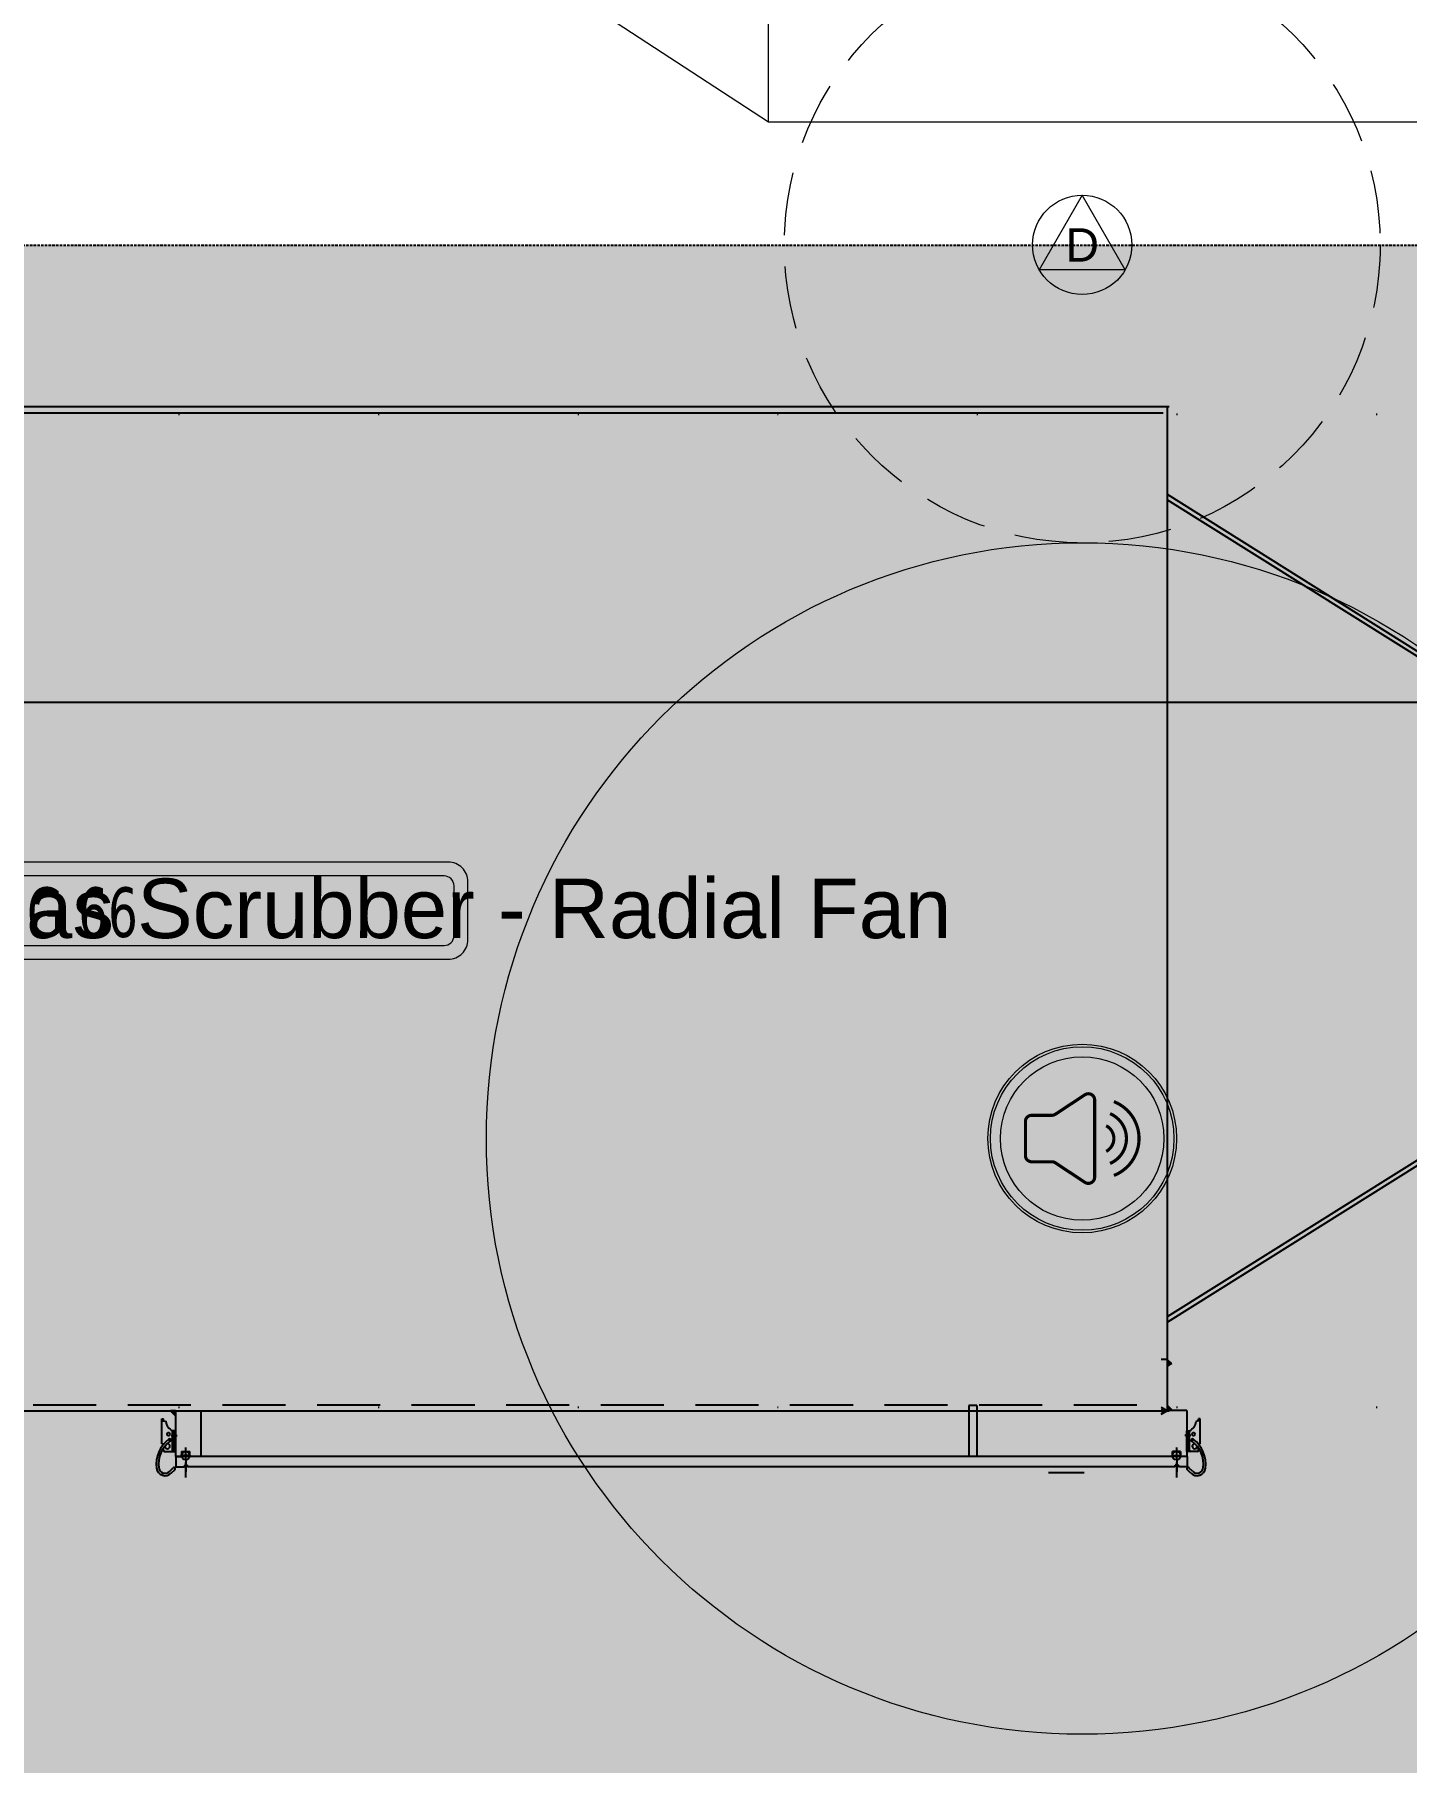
# Model space of a CAD drawing. Header units: centimetres. Extents: x 405564 to 502064, y 46284 to 60634.
# Drawn here: x 484956.4 to 485094.5, y 55996.8 to 56170.8 of the extents above; entities that cross this region are included whole.
import ezdxf
from ezdxf.enums import TextEntityAlignment as Align

# ---------------------------------------------------------------- set-up
doc = ezdxf.new("R2010")
doc.units = ezdxf.units.CM
for name, pattern in [('( Hidden )', [0.375, 0.25, -0.125]), ('ACAD_ISO07W100', [3, 0, -3]), ('DOT', [0.25, 0, -0.25]), ('HIDDEN', [9.525, 6.35, -3.175]), ('MITTE', [2, 1.25, -0.25, 0.25, -0.25]), ('VERDECKT', [9.525, 6.35, -3.175])]:
    doc.linetypes.add(name, pattern=pattern)
doc.layers.get('0').update_dxf_attribs({"color": 8, "lineweight": 9})
for name, color, linetype, lineweight in [('0-KRCN-AYDINLATMA-130426', 8, 'Continuous', 9), ('0-KRCN-MİMARİ-220526', 8, 'Continuous', 9), ('Visible (ISO)', 8, 'Continuous', 18)]:
    doc.layers.add(name, color=color, linetype=linetype, lineweight=lineweight)
for name, color, linetype in [('AS_DOS_TERAS_UST', 8, 'ACAD_ISO07W100'), ('AS_NOT_MIMARI', 8, 'Continuous'), ('MITTELLINIE', 8, 'MITTE'), ('RAHMEN035', 8, 'Continuous'), ('UNSICHTBAR', 8, 'VERDECKT')]:
    doc.layers.add(name, color=color, linetype=linetype)
doc.styles.add('2', font='arial.ttf', dxfattribs={"width": 0.9, "height": 200})
doc.styles.add('SI', font='ISOCP.shx')
doc.styles.add('TAHOMA', font='tahoma.ttf')

# ---------------------------------------------------------------- blocks, each defined once
blk = doc.blocks.new('YPL 064U 40OD00 8K89 149 MG 66')
at = {"layer": '0-KRCN-AYDINLATMA-130426'}
for points in [[(75.25, -2.9), (75.25, 2.9, 0.414214), (73.25, 4.9), (-73.25, 4.9, 0.414214), (-75.25, 2.9), (-75.25, -2.9, 0.414214), (-73.25, -4.9), (73.25, -4.9, 0.414214)], [(73.85, -2.5), (73.85, 2.5, 0.414214), (72.85, 3.5), (-72.85, 3.5, 0.414214), (-73.85, 2.5), (-73.85, -2.5, 0.414214), (-72.85, -3.5), (72.85, -3.5, 0.414214)]]:
    blk.add_lwpolyline(points, format="xyb", close=True, dxfattribs=at)
at = {"layer": '0-KRCN-AYDINLATMA-130426', "const_width": 2.51, "elevation": 1.25}
for points in [[(-71.34, -0.01), (-45.35, -0.01)], [(45.35, -0.01), (71.35, -0.01)]]:
    blk.add_lwpolyline(points, dxfattribs=at)
at = {"layer": '0-KRCN-AYDINLATMA-130426', "ltscale": 60, "style": 'TAHOMA', "width": 0.8}
blk.add_text('YPL 064U 40OD00 8K89 149 MG 66', height=5, dxfattribs=at).set_placement((0, -0.15), align=Align.MIDDLE_CENTER)
blk = doc.blocks.new('KD')
at = {"layer": '0-KRCN-AYDINLATMA-130426'}
for p, q in [((0, 5), (-4.33, -2.5)), ((4.33, -2.5), (0, 5)), ((4.33, -2.5), (-4.33, -2.5))]:
    blk.add_line(p, q, dxfattribs=at)
at = {"layer": '0-KRCN-AYDINLATMA-130426', "linetype": 'HIDDEN'}
blk.add_circle((0, 0), 30, dxfattribs=at)
at = {"layer": '0-KRCN-AYDINLATMA-130426'}
blk.add_circle((0, 0), 5, dxfattribs=at)
at = {"layer": '0-KRCN-AYDINLATMA-130426', "style": '2'}
blk.add_text('D', height=3.36, dxfattribs=at).set_placement((0, 0), align=Align.MIDDLE_CENTER)
blk = doc.blocks.new('SIVA ÜSTÜ TİPİ HOPARLÖR')
at = {"layer": '0-KRCN-AYDINLATMA-130426'}
h = blk.add_hatch(color=256, dxfattribs=at)
h.dxf.hatch_style = 1
h.paths.add_polyline_path([(9.24, 0, 1), (-9.24, 0, 1)])
h.paths.add_polyline_path([(8.23, 0, -1), (-8.23, 0, -1)], flags=16)
h.paths.add_polyline_path([(1.25, -3.88, -0.598176), (0.27, -4.41), (-2.7, -2.45, 0.147433), (-3.05, -2.34), (-5.09, -2.34, -0.414214), (-5.72, -1.71), (-5.72, 1.71, -0.414214), (-5.09, 2.34), (-3.05, 2.34, 0.147433), (-2.7, 2.45), (0.27, 4.41, -0.598176), (1.25, 3.88)], flags=0)
h = blk.add_hatch(color=256, dxfattribs=at)
h.dxf.hatch_style = 1
h.paths.add_polyline_path([(0.27, -4.41, 0.598176), (1.25, -3.88), (1.25, 3.88, 0.598176), (0.27, 4.41), (-2.7, 2.45, -0.147433), (-3.05, 2.34), (-5.09, 2.34, 0.414214), (-5.72, 1.71), (-5.72, -1.71, 0.414214), (-5.09, -2.34), (-3.05, -2.34, -0.147433), (-2.7, -2.45)])
at = {"layer": '0-KRCN-AYDINLATMA-130426', "const_width": 0.317}
blk.add_lwpolyline([(0.27, -4.41, 0.598176), (1.25, -3.88), (1.25, 3.88, 0.598176), (0.27, 4.41), (-2.7, 2.45, -0.147433), (-3.05, 2.34), (-5.09, 2.34, 0.414214), (-5.72, 1.71), (-5.72, -1.71, 0.414214), (-5.09, -2.34), (-3.05, -2.34, -0.147433), (-2.7, -2.45)], format="xyb", close=True, dxfattribs=at)
for points in [[(3.19, 3.72, -0.680488), (3.19, -3.72)], [(2.8, 2.51, -0.658812), (2.8, -2.51)], [(2.41, 1.29, -0.601398), (2.41, -1.29)]]:
    blk.add_lwpolyline(points, format="xyb", dxfattribs=at)
at = {"layer": '0-KRCN-AYDINLATMA-130426'}
blk.add_circle((0, 0), 60, dxfattribs=at)
at = {"layer": '0-KRCN-AYDINLATMA-130426', "ltscale": 0.1}
for radius in [9.5, 9.24, 8.23]:
    blk.add_circle((0, 0), radius, dxfattribs=at)
blk = doc.blocks.new('G$C546873DE')
at = {"layer": '0-KRCN-AYDINLATMA-130426'}
for name, p in [('KD', (14497.78, 9015.6)), ('SIVA ÜSTÜ TİPİ HOPARLÖR', (14497.78, 8925.6)), ('YPL 064U 40OD00 8K89 149 MG 66', (14360.68, 8948.55))]:
    blk.add_blockref(name, p, dxfattribs=at)
blk = doc.blocks.new('A$Cdfb98813')
h = blk.add_hatch()
h.set_pattern_fill('ANGLE', color=256)
h.set_pattern_definition([(0, (-482318.783, -59032.118), (0, 6.985), [5.08, -1.905]), (90, (-482318.783, -59032.118), (-6.985, 4e-16), [5.08, -1.905])])
h.paths.add_polyline_path([(2235.14, -683), (325.14, -683), (325.14, -933.01), (2235.14, -933.01)])
h.paths.add_polyline_path([(800, -700), (900, -700), (900, -800), (800, -800)], flags=16)
h.paths.add_polyline_path([(1700, -700), (1800, -700), (1800, -800), (1700, -800)], flags=16)
at = {"layer": 'RAHMEN035'}
h = blk.add_hatch(color=256, dxfattribs=at)
h.paths.add_polyline_path([(1220.66, -795.21), (1221.08, -795.61), (1220.83, -795.69)])
h.paths.add_polyline_path([(1220.66, -795.21), (1220.83, -795.69), (1221.08, -795.61), (1220.66, -795.88)])
h = blk.add_hatch(dxfattribs=at)
h.set_pattern_fill('ANSI31', color=256, scale=0.010286, angle=90, style=0)
h.set_pattern_definition([(315, (-446.8559118, -4063.1707323), (0.0009091312707, 0.0009091312707), [])])
h.paths.add_polyline_path([(1120.79, -800.35), (1120.27, -800.35), (1120.79, -800.87)])
h = blk.add_hatch(color=256, dxfattribs=at)
h.paths.add_polyline_path([(1220.05, -799.99), (1220.05, -800.35), (1220.67, -800.35)])
h.paths.add_polyline_path([(1220.67, -800.35), (1220.05, -800.35), (1220.05, -800.71)])
h = blk.add_hatch(dxfattribs=at)
h.set_pattern_fill('ANSI31', color=256, scale=0.010286, style=0)
h.set_pattern_definition([(135, (-383.681097, -4226.2210736), (0.0009091312707, 0.0009091312707), [])])
h.paths.add_polyline_path([(1220.67, -800.35), (1220.67, -799.83), (1221.18, -800.35)])
for p, q in [((1051.36, -699.23), (1220.87, -699.23)), ((1077.9, -699.85), (1220.25, -699.85)), ((238.98, -729.01), (2268.93, -729.01)), ((1070.62, -800.38), (1220.87, -800.38)), ((1201.5, -799.84), (1200.68, -799.84)), ((1222.62, -800.35), (1220.05, -800.35)), ((1120.79, -804.98), (1121.42, -804.98)), ((1222.65, -804.98), (1120.82, -804.98)), ((1121.41, -804.46), (1122.23, -804.46)), ((1221.19, -804.98), (1122.23, -804.98)), ((1222, -804.46), (1221.18, -804.46)), ((1222.62, -804.98), (1221.99, -804.98)), ((1120.82, -806.01), (1121.7, -806.01)), ((1120.82, -806.01), (1121.7, -806.01)), ((1121.7, -805.85), (1122.01, -805.85)), ((1221.47, -806.01), (1122.01, -806.01)), ((1212.3, -806.62), (1208.7, -806.62)), ((1221.78, -805.85), (1221.47, -805.85)), ((1222.65, -806.01), (1221.78, -806.01)), ((1222.65, -806.01), (1221.78, -806.01))]:
    blk.add_line(p, q)
at = {"linetype": '( Hidden )'}
blk.add_lwpolyline([(2235.14, -683), (325.14, -683), (325.14, -933.01), (2235.14, -933.01)], close=True, dxfattribs=at)
blk.add_lwpolyline([(2235.14, -683), (325.14, -683), (325.14, -933.01), (2235.14, -933.01)], close=True, dxfattribs=at)
at = {"layer": 'MITTELLINIE'}
for p, q in [((1120.15, -803.33), (1120.37, -803.33)), ((1120.21, -803.44), (1120.21, -803.21)), ((1120.35, -802.86), (1120.97, -802.86)), ((1223.05, -802.86), (1222.44, -802.86)), ((1223.26, -803.33), (1223.03, -803.33)), ((1223.2, -803.44), (1223.2, -803.21)), ((1122.31, -804.88), (1121.32, -804.88)), ((1121.82, -804.07), (1121.82, -807.1)), ((1121.85, -805.3), (1121.85, -806.5)), ((1221.1, -804.88), (1222.09, -804.88)), ((1221.59, -804.07), (1221.59, -807.1)), ((1221.62, -805.3), (1221.62, -806.5))]:
    blk.add_line(p, q, dxfattribs=at)
at = {"layer": 'RAHMEN035'}
for p, q in [((1220.66, -699.21), (1220.66, -800.35)), ((1220.66, -699.21), (1220.66, -800.35)), ((1249.46, -726.17), (1220.67, -708.1)), ((1249.46, -726.68), (1220.66, -708.64)), ((1249.46, -772.87), (1220.66, -790.92)), ((1249.46, -773.39), (1220.67, -791.45)), ((1220.66, -795.21), (1220.05, -795.21)), ((1220.83, -795.69), (1220.66, -795.21)), ((1220.66, -795.21), (1221.08, -795.61)), ((1221.08, -795.61), (1220.66, -795.88)), ((1120.27, -800.35), (1120.79, -800.87)), ((1120.79, -800.35), (1120.79, -804.98)), ((1200.68, -799.84), (1200.68, -804.98)), ((1201.5, -799.84), (1201.5, -804.98)), ((1220.05, -799.99), (1220.67, -800.35)), ((1220.05, -800.71), (1220.67, -800.35)), ((1220.67, -799.83), (1221.18, -800.35)), ((1222.62, -800.35), (1222.62, -804.98)), ((1119.44, -801.17), (1119.6, -801.17)), ((1119.44, -803.69), (1119.44, -801.17)), ((1119.44, -801.38), (1119.6, -801.38)), ((1119.6, -801.38), (1119.6, -801.17)), ((1119.6, -801.38), (1119.85, -801.44)), ((1223.81, -801.38), (1223.55, -801.44)), ((1223.97, -801.17), (1223.81, -801.17)), ((1223.81, -801.38), (1223.81, -801.17)), ((1223.97, -801.17), (1223.81, -801.17)), ((1223.97, -801.38), (1223.81, -801.38)), ((1223.97, -803.69), (1223.97, -801.17)), ((1119.44, -803.69), (1119.6, -803.69)), ((1119.6, -803.74), (1119.6, -803.69)), ((1120.79, -802.38), (1120.47, -802.38)), ((1120.51, -804.36), (1120.51, -802.4)), ((1120.62, -804.46), (1120.62, -802.38)), ((1120.79, -804.46), (1120.79, -802.38)), ((1222.62, -804.46), (1222.62, -802.38)), ((1222.62, -802.38), (1222.94, -802.38)), ((1222.79, -804.46), (1222.79, -802.38)), ((1222.89, -804.36), (1222.89, -802.4)), ((1223.97, -803.69), (1223.81, -803.69)), ((1223.81, -803.74), (1223.81, -803.69)), ((1119.6, -804.36), (1119.6, -804.13)), ((1119.7, -804.46), (1120.79, -804.46)), ((1120.82, -804.98), (1120.82, -806.01)), ((1121.41, -804.46), (1121.41, -804.98)), ((1122.23, -804.98), (1122.23, -804.46)), ((1221.18, -804.98), (1221.18, -804.46)), ((1222, -804.46), (1222, -804.98)), ((1223.71, -804.46), (1222.62, -804.46)), ((1222.65, -804.98), (1222.65, -806.01)), ((1223.81, -804.36), (1223.81, -804.13)), ((1120.18, -806.48), (1120.57, -806.1)), ((1120.37, -806.65), (1120.76, -806.27)), ((1121.7, -805.85), (1121.7, -806.01)), ((1122.01, -806.01), (1122.01, -805.85)), ((1221.47, -806.01), (1221.47, -805.85)), ((1221.78, -805.85), (1221.78, -806.01)), ((1223.04, -806.65), (1222.65, -806.27)), ((1223.22, -806.48), (1222.84, -806.1))]:
    blk.add_line(p, q, dxfattribs=at)
for centre, radius in [((1120.1, -802.72), 0.154), ((1223.3, -802.72), 0.154), ((1121.82, -804.88), 0.411), ((1221.59, -804.88), 0.411)]:
    blk.add_circle(centre, radius, dxfattribs=at)
for centre, radius, start, end in [((1121, -801.35), 1.16, 184.2724, 244.9633), ((1222.4, -801.35), 1.16, 295.0367, 355.7276), ((1122.01, -805.75), 3.14, 126.6161, 187.5433), ((1121.87, -805.7), 2.77, 125.039, 188.8988), ((1119.98, -803.93), 0.257, 187.1443, 87.0509), ((1120.21, -803.33), 0.129, 303.3698, 127.5927), ((1223.2, -803.33), 0.129, 52.4073, 236.6302), ((1221.54, -805.7), 2.77, 351.1012, 54.961), ((1223.43, -803.93), 0.257, 92.9491, 352.8557), ((1221.4, -805.75), 3.14, 352.4567, 53.3839), ((1119.7, -804.36), 0.103, 180, 270), ((1120.41, -804.36), 0.103, 270, 0), ((1223, -804.36), 0.103, 180, 270), ((1223.71, -804.36), 0.103, 270, 0), ((1119.75, -806.03), 0.874, 188.456, 314.8145), ((1119.75, -806.05), 0.617, 187.7768, 314.8145), ((1120.65, -806.2), 0.129, 300.6792, 138.5036), ((1222.76, -806.2), 0.129, 41.4964, 239.3208), ((1223.65, -806.03), 0.874, 225.1855, 351.544), ((1223.66, -806.05), 0.617, 225.1855, 352.2232)]:
    blk.add_arc(centre, radius, start, end, dxfattribs=at)
at = {"layer": 'UNSICHTBAR'}
for p, q in [((1077.9, -699.85), (1220.25, -699.85)), ((1077.9, -799.76), (1220.25, -799.76)), ((1123.36, -800.35), (1123.36, -804.98))]:
    blk.add_line(p, q, dxfattribs=at)
at = {"layer": 'Visible (ISO)'}
for p, q in [((1180.51, -670.55), (1180.5, -621.81)), ((1159, -656.5), (1180.5, -670.55)), ((1180.5, -670.55), (1750.53, -670.5))]:
    blk.add_line(p, q, dxfattribs=at)
at = {"ltscale": 0.1, "insert": (1149.08, -749.81), "char_height": 6, "width": 173.4908, "attachment_point": 5, "style": 'SI'}
blk.add_mtext('{\\fArial|b0|i0|c162|p34;\\C256;Gas Scrubber - Radial Fan}', dxfattribs=at)
blk = doc.blocks.new('A$C6A10306C')
at = {"layer": 'AS_DOS_TERAS_UST', "linetype": 'DOT', "ltscale": 80}
for p, q in [((14185.68, -4501.45), (14560.68, -4501.45)), ((14185.68, -4601.45), (14560.68, -4601.45))]:
    blk.add_line(p, q, dxfattribs=at)
at = {"layer": 'AS_NOT_MIMARI'}
blk.add_blockref('A$Cdfb98813', (13285.68, -3801.45), dxfattribs=at)

msp = doc.modelspace()

# ---------------------------------------------------------------- block references
at = {"layer": '0-KRCN-AYDINLATMA-130426'}
msp.add_blockref('G$C546873DE', (470564.07, 47134.02), dxfattribs=at)

# ---------------------------------------------------------------- next in the draw order: block references
at = {"layer": '0-KRCN-MİMARİ-220526'}
msp.add_blockref('A$C6A10306C', (470564.07, 60634.02), dxfattribs=at)

doc.saveas('drawing.dxf')
